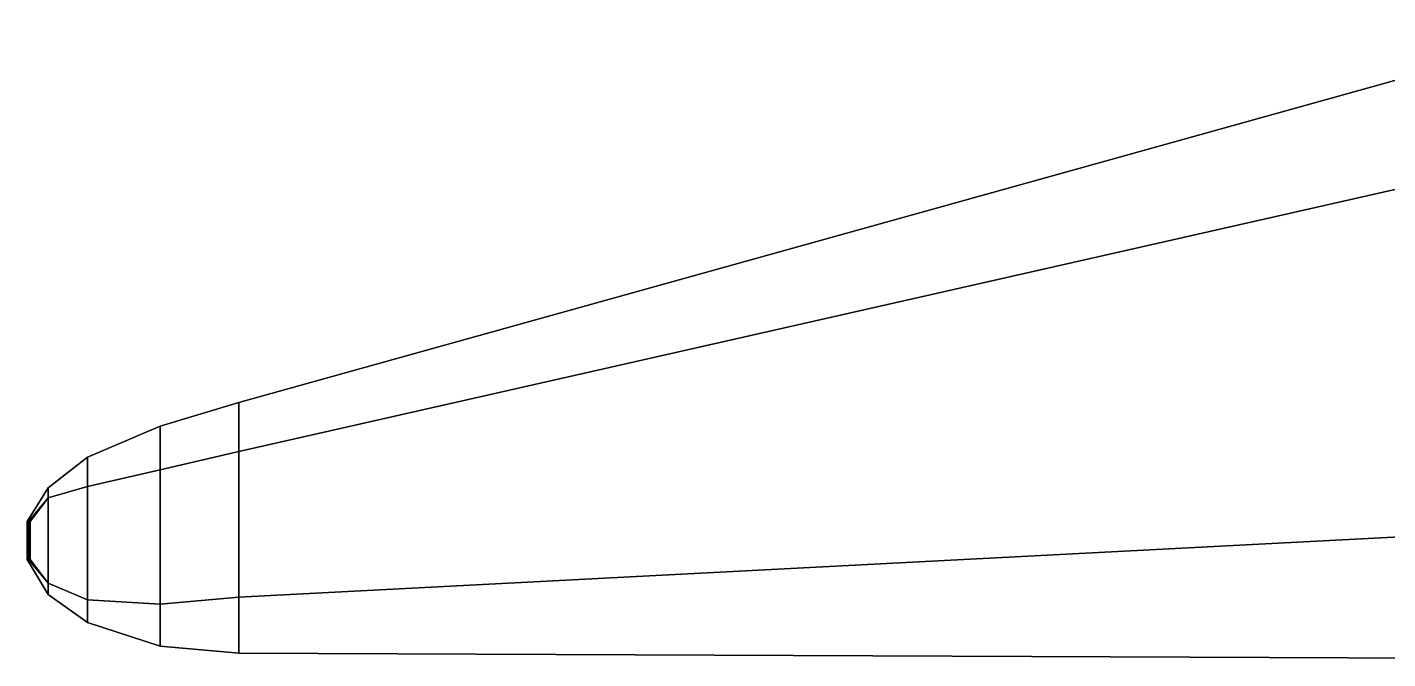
# Model space of a CAD drawing. Header units: millimetres. Extents: x -14.8 to 14.8, y -9.8 to 40.
# Drawn here: x -14.76 to -5.05, y 0.81 to 5.32 of the extents above; entities that cross this region are included whole.
import ezdxf

# ---------------------------------------------------------------- set-up
doc = ezdxf.new("R2010")
doc.units = ezdxf.units.MM
doc.layers.add('wing2', color=1, linetype='Continuous')

msp = doc.modelspace()

# ---------------------------------------------------------------- linework, layer by layer
at = {"layer": 'wing2'}
for points in [[(-13.25, 2.29, -0.02), (-3.63, 4.47, -1.22), (-3.63, 5.32, -0.86), (-13.25, 2.64, 0.11)], [(-13.25, 2.64, 0.11), (-3.63, 5.32, -0.86), (-3.63, 4.47, -0.48), (-13.25, 2.29, 0.21)], [(-13.25, 1.25, -0.02), (-3.63, 1.75, -1.22), (-3.63, 4.47, -1.22), (-13.25, 2.29, -0.02)], [(-3.63, 4.47, -0.48), (-3.63, 1.75, -0.48), (-13.25, 1.25, 0.21), (-13.25, 2.29, 0.21)], [(-13.81, 2.16, 0.06), (-13.25, 2.29, -0.02), (-13.25, 2.64, 0.11), (-13.81, 2.47, 0.16)], [(-13.81, 2.47, 0.16), (-13.25, 2.64, 0.11), (-13.25, 2.29, 0.21), (-13.81, 2.16, 0.25)], [(-14.33, 2.04, 0.16), (-13.81, 2.16, 0.06), (-13.81, 2.47, 0.16), (-14.33, 2.25, 0.23)], [(-14.33, 2.25, 0.23), (-13.81, 2.47, 0.16), (-13.81, 2.16, 0.25), (-14.33, 2.04, 0.29)], [(-14.61, 1.96, 0.22), (-14.33, 2.04, 0.16), (-14.33, 2.25, 0.23), (-14.61, 2.03, 0.27)], [(-14.61, 2.03, 0.27), (-14.33, 2.25, 0.23), (-14.33, 2.04, 0.29), (-14.61, 1.96, 0.31)], [(-13.81, 1.2, 0.06), (-13.25, 1.25, -0.02), (-13.25, 2.29, -0.02), (-13.81, 2.16, 0.06)], [(-13.25, 2.29, 0.21), (-13.25, 1.25, 0.21), (-13.81, 1.2, 0.25), (-13.81, 2.16, 0.25)], [(-14.33, 1.23, 0.16), (-13.81, 1.2, 0.06), (-13.81, 2.16, 0.06), (-14.33, 2.04, 0.16)], [(-13.81, 2.16, 0.25), (-13.81, 1.2, 0.25), (-14.33, 1.23, 0.29), (-14.33, 2.04, 0.29)], [(-14.61, 1.35, 0.22), (-14.33, 1.23, 0.16), (-14.33, 2.04, 0.16), (-14.61, 1.96, 0.22)], [(-14.33, 2.04, 0.29), (-14.33, 1.23, 0.29), (-14.61, 1.35, 0.31), (-14.61, 1.96, 0.31)], [(-14.74, 1.79, 0.24), (-14.61, 1.96, 0.22), (-14.61, 2.03, 0.27), (-14.76, 1.79, 0.28)], [(-14.76, 1.79, 0.28), (-14.61, 2.03, 0.27), (-14.61, 1.96, 0.31), (-14.75, 1.79, 0.31)], [(-14.61, 1.96, 0.31), (-14.61, 1.35, 0.31), (-14.75, 1.52, 0.31), (-14.75, 1.79, 0.31)], [(-14.74, 1.52, 0.24), (-14.61, 1.35, 0.22), (-14.61, 1.96, 0.22), (-14.74, 1.79, 0.24)], [(-14.76, 1.79, 0.28), (-14.76, 1.52, 0.28), (-14.74, 1.52, 0.24), (-14.74, 1.79, 0.24)], [(-14.75, 1.79, 0.31), (-14.75, 1.52, 0.31), (-14.76, 1.52, 0.28), (-14.76, 1.79, 0.28)], [(-13.25, 0.85, 0.11), (-3.63, 0.81, -0.86), (-3.63, 1.75, -1.22), (-13.25, 1.25, -0.02)], [(-13.25, 1.25, 0.21), (-3.63, 1.75, -0.48), (-3.63, 0.81, -0.86), (-13.25, 0.85, 0.11)], [(-14.76, 1.52, 0.28), (-14.61, 1.27, 0.27), (-14.61, 1.35, 0.22), (-14.74, 1.52, 0.24)], [(-14.75, 1.52, 0.31), (-14.61, 1.35, 0.31), (-14.61, 1.27, 0.27), (-14.76, 1.52, 0.28)], [(-14.61, 1.27, 0.27), (-14.33, 1.07, 0.23), (-14.33, 1.23, 0.16), (-14.61, 1.35, 0.22)], [(-14.61, 1.35, 0.31), (-14.33, 1.23, 0.29), (-14.33, 1.07, 0.23), (-14.61, 1.27, 0.27)], [(-14.33, 1.07, 0.23), (-13.81, 0.9, 0.16), (-13.81, 1.2, 0.06), (-14.33, 1.23, 0.16)], [(-14.33, 1.23, 0.29), (-13.81, 1.2, 0.25), (-13.81, 0.9, 0.16), (-14.33, 1.07, 0.23)], [(-13.81, 0.9, 0.16), (-13.25, 0.85, 0.11), (-13.25, 1.25, -0.02), (-13.81, 1.2, 0.06)], [(-13.81, 1.2, 0.25), (-13.25, 1.25, 0.21), (-13.25, 0.85, 0.11), (-13.81, 0.9, 0.16)]]:
    msp.add_3dface(points, dxfattribs=at)

doc.saveas('drawing.dxf')
